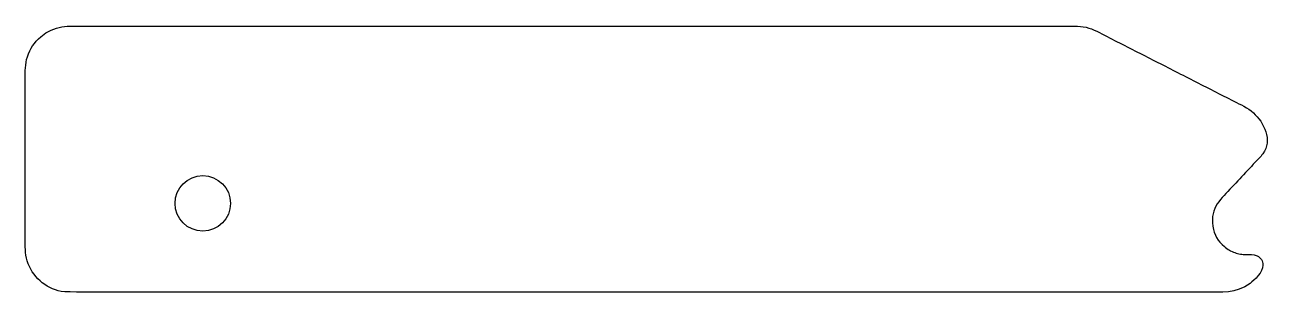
# Model space of a CAD drawing. Extents: x 0.01 to 7.04, y 0 to 1.51.
import ezdxf

# ---------------------------------------------------------------- set-up
doc = ezdxf.new("R2010")
doc.units = 0
doc.layers.add('Layer_1', color=7, linetype='CONTINUOUS')

msp = doc.modelspace()

# ---------------------------------------------------------------- linework, layer by layer
at = {"layer": 'Layer_1', "color": 7}
for points in [[(1.165173, 0.509362)], [(6.88349, 0.221634)]]:
    msp.add_lwpolyline(points, close=True, dxfattribs=at)
for points in [[(0.096108, 1.447409), (0.173148, 1.513598), (0.2529, 1.507632), (0.342147, 1.507632)], [(0.342147, 1.507632), (0.513588, 1.507632), (0.685029, 1.507632), (0.85647, 1.507632)], [(0.85647, 1.507632), (1.199352, 1.507632), (1.541963, 1.507632), (1.884845, 1.507632)], [(1.884845, 1.507632), (2.573321, 1.507632), (3.261798, 1.507632), (3.950274, 1.507632)], [(3.950274, 1.507632), (4.294784, 1.507632), (4.639022, 1.507632), (4.983532, 1.507632)], [(4.983532, 1.507632), (5.155787, 1.507632), (5.328041, 1.507632), (5.500296, 1.507632)], [(5.500296, 1.507632), (5.586288, 1.507632), (5.672551, 1.507632), (5.758543, 1.507632)], [(5.758543, 1.507632), (5.801674, 1.507632), (5.844806, 1.507632), (5.887937, 1.507632)], [(5.887937, 1.507632), (5.93134, 1.507632), (5.973115, 1.507041), (6.015162, 1.491076)], [(6.015162, 1.491076), (6.055581, 1.475624), (6.092202, 1.453641), (6.130179, 1.434112)], [(0.020967, 1.334832), (0.035886, 1.380677), (0.059487, 1.415671), (0.096108, 1.447409)], [(6.130179, 1.434112), (6.168428, 1.414584), (6.206405, 1.395321), (6.244654, 1.375789)], [(6.244654, 1.375789), (6.32088, 1.336998), (6.397106, 1.298206), (6.473332, 1.259415)], [(0.00876, 1.209508), (0.00876, 1.251825), (0.007675, 1.293059), (0.020967, 1.334832)], [(0.00876, 0.696), (0.00876, 0.867169), (0.00876, 1.038338), (0.00876, 1.209508)], [(6.473332, 1.259415), (6.549558, 1.220352), (6.625784, 1.181561), (6.702011, 1.142769)], [(6.702011, 1.142769), (6.739988, 1.123242), (6.778237, 1.10398), (6.816214, 1.084449)], [(6.816214, 1.084449), (6.854463, 1.065177), (6.893254, 1.048639), (6.926077, 1.019073)], [(6.926077, 1.019073), (6.984943, 0.966175), (7.037026, 0.863636), (6.979788, 0.788224)], [(6.979788, 0.788224), (6.966767, 0.771138), (6.951306, 0.756486), (6.936657, 0.741023)], [(6.936657, 0.741023), (6.922009, 0.725295), (6.907631, 0.709557), (6.892983, 0.694094)], [(0.00876, 0.43938), (0.00876, 0.5251), (0.00876, 0.610549), (0.00876, 0.696)], [(0.852672, 0.509362), (0.852672, 0.595624), (0.922659, 0.665612), (1.008922, 0.665612)], [(1.008922, 0.665612), (1.095185, 0.665612), (1.165173, 0.595624), (1.165173, 0.509362)], [(6.892983, 0.694094), (6.863957, 0.662897), (6.83466, 0.631431), (6.805363, 0.600236)], [(6.805363, 0.600236), (6.745143, 0.535403), (6.681937, 0.487116), (6.698213, 0.380238)], [(1.008922, 0.353112), (0.922659, 0.353112), (0.852672, 0.423098), (0.852672, 0.509362)], [(1.165173, 0.509362), (1.165173, 0.423098), (1.095185, 0.353112), (1.008922, 0.353112)], [(0.00876, 0.311342), (0.00876, 0.353931), (0.00876, 0.396791), (0.00876, 0.43938)], [(6.698213, 0.380238), (6.705807, 0.331409), (6.72534, 0.29723), (6.763046, 0.265492)], [(0.019882, 0.186015), (0.007132, 0.227791), (0.00876, 0.269023), (0.00876, 0.311342)], [(6.763046, 0.265492), (6.780949, 0.250571), (6.799938, 0.23972), (6.82191, 0.232126)], [(6.82191, 0.232126), (6.832219, 0.228602), (6.842527, 0.225886), (6.853106, 0.223996)], [(6.853106, 0.223996), (6.85826, 0.223208), (6.863415, 0.222618), (6.868569, 0.222027)], [(6.868569, 0.222027), (6.871014, 0.222027), (6.873722, 0.22183), (6.876163, 0.22183)], [(6.876163, 0.22183), (6.877522, 0.221634), (6.878608, 0.221634), (6.879963, 0.221634)], [(6.879963, 0.221634), (6.881321, 0.221634), (6.886199, 0.22183), (6.88349, 0.221634)], [(6.883488, 0.221545), (6.90519, 0.221545), (6.925806, 0.22562), (6.947236, 0.213947)], [(6.947236, 0.213947), (6.969752, 0.201742), (6.978974, 0.186821), (6.979788, 0.161049)], [(0.211939, 0.013762), (0.120793, 0.031399), (0.047008, 0.097582), (0.019882, 0.186015)], [(6.979788, 0.161049), (6.980871, 0.123073), (6.932317, 0.076685), (6.907631, 0.058512)], [(0.466116, 0.009411), (0.433836, 0.009411), (0.244491, 0.007836), (0.211939, 0.013762)], [(0.979354, 0.009411), (0.808185, 0.009411), (0.637015, 0.009411), (0.466116, 0.009411)], [(3.046954, 0.009411), (2.357664, 0.009411), (1.668645, 0.009411), (0.979354, 0.009411)], [(5.113469, 0.009411), (4.424721, 0.009411), (3.735973, 0.009411), (3.046954, 0.009411)], [(6.143471, 0.009411), (5.800047, 0.009411), (5.456622, 0.009411), (5.113469, 0.009411)], [(6.658337, 0.009411), (6.486624, 0.009411), (6.314912, 0.009411), (6.143471, 0.009411)], [(6.907631, 0.058512), (6.827065, -0.001168), (6.746227, 0.009411), (6.658337, 0.009411)]]:
    msp.add_open_spline(points, degree=3, dxfattribs=at)

doc.saveas('drawing.dxf')
